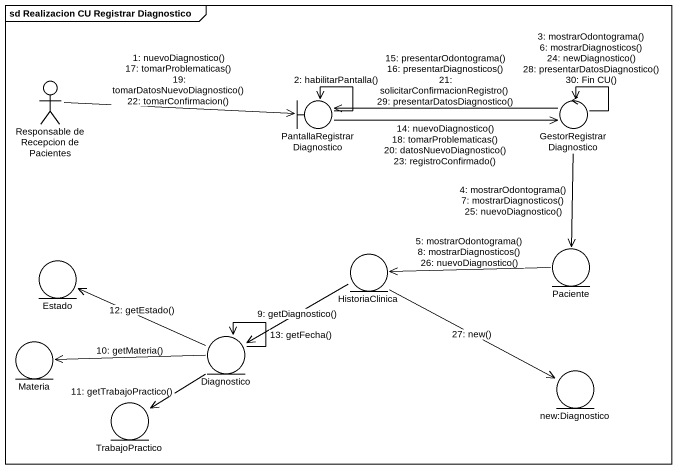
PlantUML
@startuml
mainframe sd Realizacion CU Registrar Diagnostico
actor "Responsable de Recepcion de Pacientes" as Responsable_de_Recepcion_de
boundary PantallaRegistrarDiagnostico
control GestorRegistrarDiagnostico
entity Estado
entity HistoriaClinica
entity Paciente
entity Materia
entity Diagnostico
entity "new:Diagnostico" as new_Diagnostico
entity TrabajoPractico
Responsable_de_Recepcion_de -right-> PantallaRegistrarDiagnostico : 1: nuevoDiagnostico()\n17: tomarProblematicas()\n19: tomarDatosNuevoDiagnostico()\n22: tomarConfirmacion()
PantallaRegistrarDiagnostico --> PantallaRegistrarDiagnostico : 2: habilitarPantalla()
GestorRegistrarDiagnostico --> GestorRegistrarDiagnostico : 3: mostrarOdontograma()\n6: mostrarDiagnosticos()\n24: newDiagnostico()\n28: presentarDatosDiagnostico()\n30: Fin CU()
GestorRegistrarDiagnostico --> Paciente : 4: mostrarOdontograma()\n7: mostrarDiagnosticos()\n25: nuevoDiagnostico()
Paciente -left-> HistoriaClinica : 5: mostrarOdontograma()\n8: mostrarDiagnosticos()\n26: nuevoDiagnostico()
HistoriaClinica -left-> Diagnostico : 9: getDiagnostico()
Diagnostico -left-> Materia : 10: getMateria()
Diagnostico --> TrabajoPractico : 11: getTrabajoPractico()
Diagnostico -left-> Estado : 12: getEstado()
Diagnostico --> Diagnostico : 13: getFecha()
PantallaRegistrarDiagnostico -right-> GestorRegistrarDiagnostico : 14: nuevoDiagnostico()\n18: tomarProblematicas()\n20: datosNuevoDiagnostico()\n23: registroConfirmado()
GestorRegistrarDiagnostico -left-> PantallaRegistrarDiagnostico : 15: presentarOdontograma()\n16: presentarDiagnosticos()\n21: solicitarConfirmacionRegistro()\n29: presentarDatosDiagnostico()
HistoriaClinica -right-> new_Diagnostico : 27: new()
@enduml
